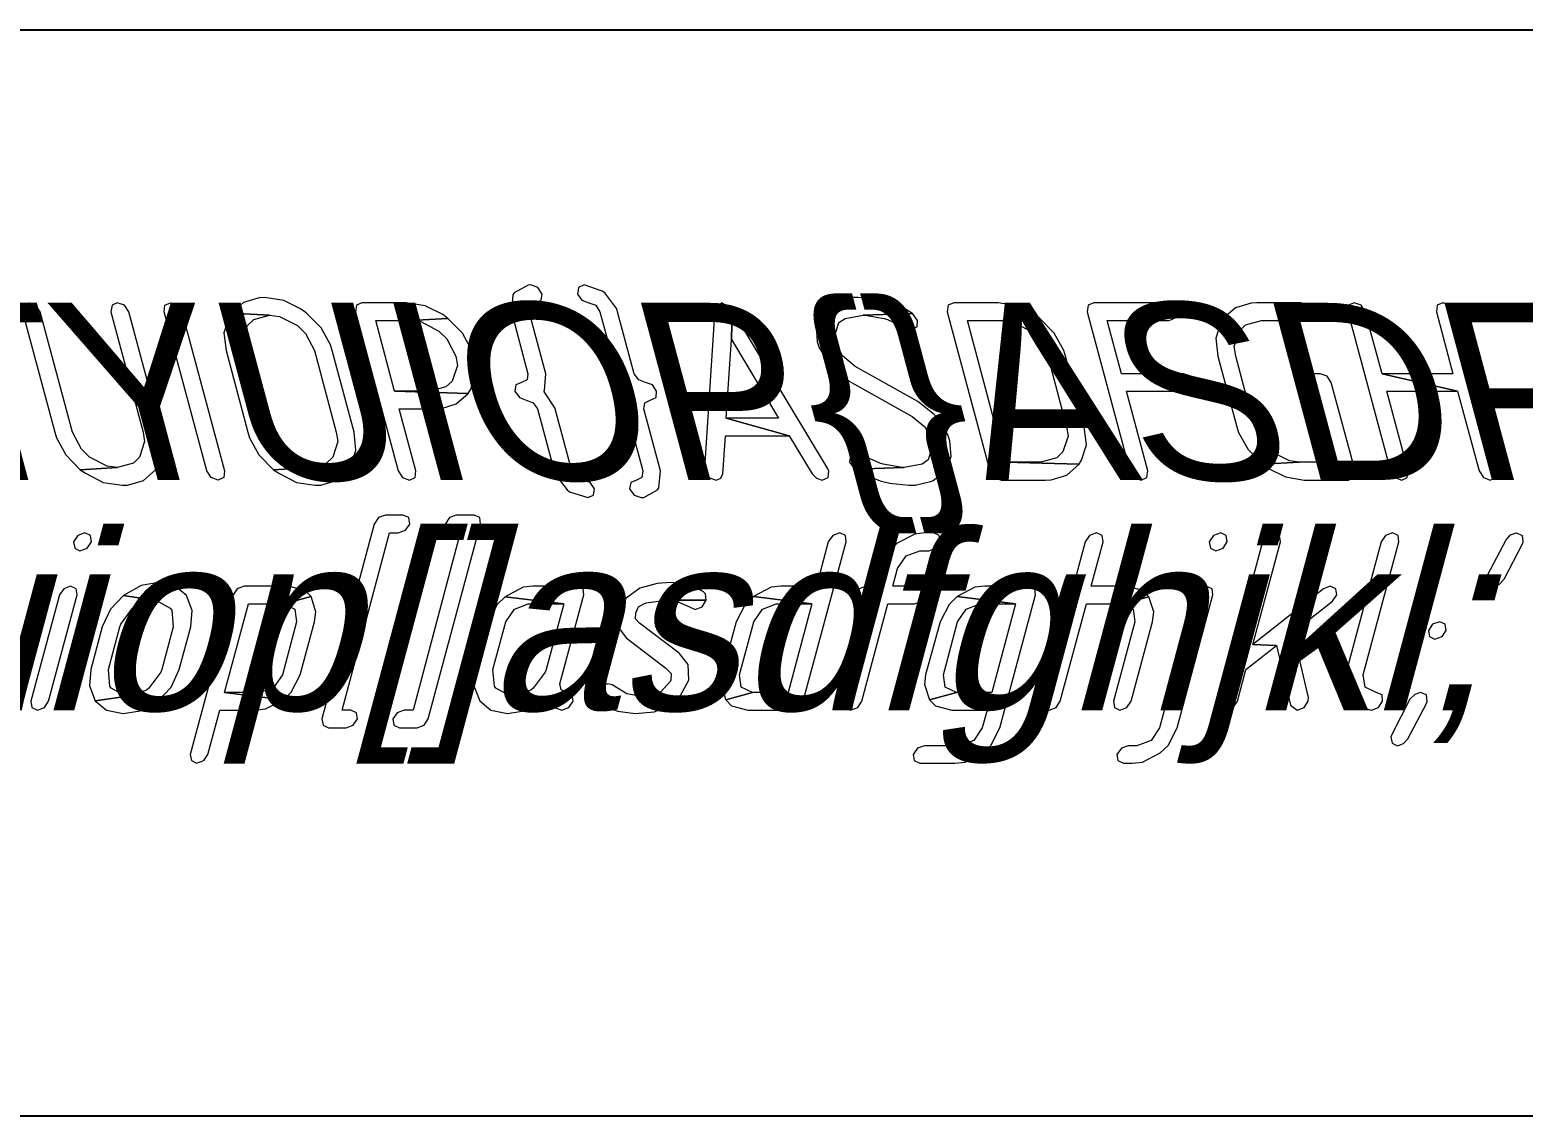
# Model space of a CAD drawing. Extents: x 325 to 23971, y -6917 to 27655.
# Drawn here: x 4745 to 10105, y -6917 to -3017 of the extents above; entities that cross this region are included whole.
import ezdxf

# ---------------------------------------------------------------- set-up
doc = ezdxf.new("R2010")
doc.units = 0
doc.styles.add('qwerty', font='OpenGostTypeB-Regular.ttf')

msp = doc.modelspace()

# ---------------------------------------------------------------- linework, layer by layer
at = {"color": 7, "lineweight": 0}
for p, q in [((6483.4, -3961.1), (6479.1, -3968.4)), ((6534, -3933.6), (6483.4, -3961.1)), ((6543.5, -3932.6), (6534, -3933.6)), ((6568.8, -3942.1), (6543.5, -3932.6)), ((6583.6, -3965.3), (6568.8, -3942.1)), ((6580.4, -3987.4), (6583.6, -3965.3)), ((6714.4, -3942.1), (6711.2, -3965.3)), ((6711.2, -3965.3), (6726, -3987.4)), ((6734.4, -3932.6), (6714.4, -3942.1)), ((6799.8, -3954.7), (6734.4, -3932.6)), ((6809.3, -3961.1), (6799.8, -3954.7)), ((6852.6, -4018), (6809.3, -3961.1)), ((4767, -4005.4), (4741.7, -3996.9)), ((4781.8, -4028.6), (4767, -4005.4)), ((5040.2, -4005.4), (5036, -4028.6)), ((5059.2, -3996.9), (5040.2, -4005.4)), ((5084.5, -4005.4), (5059.2, -3996.9)), ((5100.3, -4028.6), (5084.5, -4005.4)), ((5226.9, -4028.6), (5230.1, -4005.4)), ((5230.1, -4005.4), (5250.1, -3996.9)), ((5230.1, -4005.4), (5230.1, -4005.4)), ((5230.1, -4005.4), (5230.1, -4005.4)), ((5230.1, -4005.4), (5230.1, -4005.4)), ((5250.1, -3996.9), (5250.1, -3996.9)), ((5250.1, -3996.9), (5275.5, -4005.4)), ((5275.5, -4005.4), (5275.5, -4005.4)), ((5275.5, -4005.4), (5291.3, -4028.6)), ((5511.8, -3995.9), (5468.5, -4033.8)), ((5568.7, -3979), (5511.8, -3995.9)), ((5588.8, -3977.9), (5568.7, -3979)), ((5656.3, -3988.5), (5588.8, -3977.9)), ((5719.6, -4020.1), (5656.3, -3988.5)), ((5917.9, -4005.4), (5913.7, -4028.6)), ((5936.9, -3996.9), (5917.9, -4005.4)), ((6096.2, -3996.9), (5936.9, -3996.9)), ((6163.7, -4007.5), (6096.2, -3996.9)), ((6228.1, -4039.1), (6163.7, -4007.5)), ((6479.1, -3968.4), (6473.9, -4028.6)), ((6537.2, -4028.6), (6540.3, -4005.4)), ((6540.3, -4005.4), (6560.4, -3996.9)), ((6560.4, -3996.9), (6580.4, -3987.4)), ((6726, -3987.4), (6751.3, -3996.9)), ((6751.3, -3996.9), (6776.6, -4005.4)), ((6776.6, -4005.4), (6791.4, -4028.6)), ((6854.7, -4028.6), (6852.6, -4018)), ((7203.9, -4019.1), (7167, -4590.9)), ((7228.1, -3996.9), (7203.9, -4019.1)), ((7266.1, -4022.2), (7228.1, -3996.9)), ((7632.2, -3993.8), (7586.8, -4029.6)), ((7636.4, -3991.7), (7632.2, -3993.8)), ((7696.5, -3977.9), (7636.4, -3991.7)), ((7718.7, -3977.9), (7696.5, -3977.9)), ((7788.3, -3984.3), (7718.7, -3977.9)), ((7823.1, -3993.8), (7788.3, -3984.3)), ((7891.7, -4022.2), (7823.1, -3993.8)), ((8041.5, -4005.4), (8038.3, -4028.6)), ((8061.5, -3996.9), (8041.5, -4005.4)), ((8220.8, -3996.9), (8061.5, -3996.9)), ((8287.3, -4007.5), (8220.8, -3996.9)), ((8351.7, -4039.1), (8287.3, -4007.5)), ((8543.7, -4005.4), (8540.5, -4028.6)), ((8563.7, -3996.9), (8543.7, -4005.4)), ((8817.9, -3996.9), (8563.7, -3996.9)), ((8843.3, -4005.4), (8817.9, -3996.9)), ((8858, -4028.6), (8843.3, -4005.4)), ((9072.2, -4014.9), (9028.9, -4052.8)), ((9129.1, -3998), (9072.2, -4014.9)), ((9149.2, -3996.9), (9129.1, -3998)), ((9307.4, -3996.9), (9149.2, -3996.9)), ((9332.7, -4005.4), (9307.4, -3996.9)), ((9348.6, -4028.6), (9332.7, -4005.4)), ((9478.3, -4005.4), (9475.2, -4028.6)), ((9498.4, -3996.9), (9478.3, -4005.4)), ((9523.7, -4005.4), (9498.4, -3996.9)), ((9538.5, -4028.6), (9523.7, -4005.4)), ((9796.9, -4005.4), (9793.8, -4028.6)), ((9817, -3996.9), (9796.9, -4005.4)), ((9842.3, -4005.4), (9817, -3996.9)), ((9857, -4028.6), (9842.3, -4005.4)), ((4718.5, -4028.6), (4834.5, -4461.1)), ((4897.8, -4461.1), (4781.8, -4028.6)), ((5036, -4028.6), (5152, -4461.1)), ((5216.4, -4461.1), (5100.3, -4028.6)), ((5381, -4600.3), (5226.9, -4028.6)), ((5291.3, -4028.6), (5291.3, -4028.6)), ((5291.3, -4028.6), (5444.3, -4600.3)), ((5459, -4048.6), (5442.1, -4104.5)), ((5468.5, -4033.8), (5459, -4048.6)), ((5605.7, -4041.2), (5468.5, -4033.8)), ((5468.5, -4033.8), (5605.7, -4041.2)), ((5526.5, -4078.2), (5548.7, -4057.1)), ((5548.7, -4057.1), (5605.7, -4041.2)), ((5605.7, -4041.2), (5641.5, -4045.5)), ((5641.5, -4045.5), (5705.9, -4078.2)), ((5738.6, -4033.8), (5719.6, -4020.1)), ((5791.3, -4086.6), (5738.6, -4033.8)), ((5913.7, -4028.6), (6067.7, -4600.3)), ((6054, -4314.5), (5986.5, -4060.2)), ((5986.5, -4060.2), (6113.1, -4060.2)), ((6246, -4052.8), (6113.1, -4060.2)), ((6113.1, -4060.2), (6246, -4052.8)), ((6113.1, -4060.2), (6148.9, -4064.4)), ((6148.9, -4064.4), (6213.3, -4098.2)), ((6246, -4052.8), (6228.1, -4039.1)), ((6298.7, -4105.6), (6246, -4052.8)), ((6473.9, -4028.6), (6532.9, -4251.2)), ((6597.3, -4251.2), (6537.2, -4028.6)), ((6791.4, -4028.6), (6851.5, -4251.2)), ((6914.8, -4251.2), (6854.7, -4028.6)), ((7266.1, -4022.2), (7264, -4128.8)), ((7264, -4128.8), (7266.1, -4022.2)), ((7607.9, -4590.9), (7266.1, -4022.2)), ((7586.8, -4029.6), (7567.8, -4080.3)), ((7632.2, -4122.5), (7649.1, -4067.6)), ((7649.1, -4067.6), (7671.2, -4052.8)), ((7671.2, -4052.8), (7736.6, -4041.2)), ((7736.6, -4041.2), (7912.8, -4034.9)), ((7912.8, -4034.9), (7891.7, -4022.2)), ((8038.3, -4028.6), (8191.3, -4600.3)), ((8246.2, -4568.7), (8110.1, -4060.2)), ((8110.1, -4060.2), (8237.7, -4060.2)), ((8370.6, -4052.8), (8237.7, -4060.2)), ((8237.7, -4060.2), (8370.6, -4052.8)), ((8237.7, -4060.2), (8272.5, -4064.4)), ((8272.5, -4064.4), (8336.9, -4098.2)), ((8370.6, -4052.8), (8351.7, -4039.1)), ((8422.3, -4105.6), (8370.6, -4052.8)), ((8540.5, -4028.6), (8693.5, -4600.3)), ((8663.9, -4251.2), (8612.2, -4060.2)), ((8612.2, -4060.2), (8834.8, -4060.2)), ((8834.8, -4060.2), (8855.9, -4050.7)), ((8855.9, -4050.7), (8858, -4028.6)), ((9019.4, -4067.6), (9002.5, -4123.5)), ((9028.9, -4052.8), (9019.4, -4067.6)), ((9108, -4076), (9166.1, -4060.2)), ((9166.1, -4060.2), (9325.4, -4060.2)), ((9325.4, -4060.2), (9345.4, -4050.7)), ((9345.4, -4050.7), (9348.6, -4028.6)), ((9475.2, -4028.6), (9629.2, -4600.3)), ((9598.6, -4251.2), (9538.5, -4028.6)), ((9793.8, -4028.6), (9852.8, -4251.2)), ((10010, -4600.3), (9857, -4028.6)), ((5442.1, -4104.5), (5449.5, -4167.8)), ((5507.5, -4134.1), (5526.5, -4078.2)), ((5705.9, -4078.2), (5734.4, -4106.6)), ((5734.4, -4106.6), (5767.1, -4167.8)), ((5824, -4147.8), (5791.3, -4086.6)), ((6213.3, -4098.2), (6241.8, -4125.6)), ((6241.8, -4125.6), (6274.5, -4187.9)), ((6331.5, -4167.8), (6298.7, -4105.6)), ((7567.8, -4080.3), (7571, -4136.2)), ((7634.3, -4136.2), (7632.2, -4122.5)), ((8336.9, -4098.2), (8366.4, -4125.6)), ((8366.4, -4125.6), (8399.1, -4187.9)), ((8456.1, -4167.8), (8422.3, -4105.6)), ((9002.5, -4123.5), (9008.9, -4187.9)), ((9068, -4153.1), (9085.9, -4098.2)), ((9085.9, -4098.2), (9108, -4076)), ((5449.5, -4167.8), (5527.6, -4461.1)), ((5512.8, -4167.8), (5507.5, -4134.1)), ((5590.9, -4461.1), (5512.8, -4167.8)), ((5767.1, -4167.8), (5845.1, -4461.1)), ((5830.4, -4167.8), (5824, -4147.8)), ((5909.5, -4461.1), (5830.4, -4167.8)), ((6337.8, -4187.9), (6331.5, -4167.8)), ((7245, -4410.5), (7264, -4128.8)), ((7264, -4128.8), (7432.8, -4410.5)), ((7571, -4136.2), (7578.4, -4158.3)), ((7578.4, -4158.3), (7617.4, -4219.5)), ((7661.7, -4186.8), (7634.3, -4136.2)), ((8462.4, -4187.9), (8456.1, -4167.8)), ((9073.2, -4187.9), (9068, -4153.1)), ((6279.8, -4221.6), (6260.8, -4277.5)), ((6274.5, -4187.9), (6279.8, -4221.6)), ((6345.2, -4252.2), (6337.8, -4187.9)), ((7617.4, -4219.5), (7629, -4231.1)), ((7629, -4231.1), (7686, -4277.5)), ((7708.1, -4224.8), (7661.7, -4186.8)), ((7932.8, -4351.4), (7708.1, -4224.8)), ((8399.1, -4187.9), (8466.6, -4442.1)), ((8529.9, -4442.1), (8462.4, -4187.9)), ((9008.9, -4187.9), (9077.4, -4442.1)), ((9140.7, -4442.1), (9073.2, -4187.9)), ((6260.8, -4277.5), (6238.6, -4298.6)), ((6328.3, -4307.1), (6345.2, -4252.2)), ((6509.7, -4282.8), (6489.7, -4291.3)), ((6530.8, -4273.3), (6509.7, -4282.8)), ((6532.9, -4251.2), (6530.8, -4273.3)), ((6592, -4311.3), (6597.3, -4251.2)), ((6851.5, -4251.2), (6852.6, -4255.4)), ((6852.6, -4255.4), (6892.7, -4314.5)), ((6930.7, -4273.3), (6914.8, -4251.2)), ((6954.9, -4282.8), (6930.7, -4273.3)), ((6980.2, -4291.3), (6954.9, -4282.8)), ((7686, -4277.5), (7911.7, -4405.2)), ((8886.5, -4251.2), (8663.9, -4251.2)), ((8911.8, -4259.6), (8886.5, -4251.2)), ((8926.6, -4282.8), (8911.8, -4259.6)), ((8923.4, -4305), (8926.6, -4282.8)), ((9292.7, -4259.6), (9289.5, -4282.8)), ((9289.5, -4282.8), (9304.3, -4305)), ((9312.7, -4251.2), (9292.7, -4259.6)), ((9376, -4251.2), (9312.7, -4251.2)), ((9401.3, -4259.6), (9376, -4251.2)), ((9416.1, -4282.8), (9401.3, -4259.6)), ((9501.5, -4600.3), (9416.1, -4282.8)), ((9852.8, -4251.2), (9598.6, -4251.2)), ((9598.6, -4251.2), (9869.7, -4314.5)), ((9869.7, -4314.5), (9598.6, -4251.2)), ((6181.7, -4314.5), (6054, -4314.5)), ((6054, -4314.5), (6318.8, -4321.8)), ((6318.8, -4321.8), (6054, -4314.5)), ((6238.6, -4298.6), (6181.7, -4314.5)), ((6275.5, -4359.8), (6318.8, -4321.8)), ((6318.8, -4321.8), (6328.3, -4307.1)), ((6489.7, -4291.3), (6486.5, -4314.5)), ((6486.5, -4314.5), (6502.4, -4336.6)), ((6502.4, -4336.6), (6526.6, -4346.1)), ((6589.9, -4314.5), (6592, -4311.3)), ((6630, -4373.5), (6589.9, -4314.5)), ((6890.6, -4317.6), (6885.3, -4377.8)), ((6892.7, -4314.5), (6890.6, -4317.6)), ((6971.8, -4346.1), (6992.9, -4336.6)), ((6995, -4314.5), (6980.2, -4291.3)), ((6992.9, -4336.6), (6995, -4314.5)), ((8757.8, -4600.3), (8680.8, -4314.5)), ((8680.8, -4314.5), (8903.4, -4314.5)), ((8903.4, -4314.5), (8923.4, -4305)), ((9304.3, -4305), (9329.6, -4314.5)), ((9329.6, -4314.5), (9361.2, -4314.5)), ((9361.2, -4314.5), (9429.8, -4568.7)), ((9692.5, -4600.3), (9615.5, -4314.5)), ((9615.5, -4314.5), (9869.7, -4314.5)), ((9869.7, -4314.5), (9946.7, -4600.3)), ((6131, -4600.3), (6070.9, -4377.8)), ((6070.9, -4377.8), (6198.5, -4377.8)), ((6198.5, -4377.8), (6218.6, -4377.8)), ((6218.6, -4377.8), (6275.5, -4359.8)), ((6526.6, -4346.1), (6551.9, -4355.6)), ((6551.9, -4355.6), (6567.8, -4377.8)), ((6567.8, -4377.8), (6626.8, -4600.3)), ((6631.1, -4377.8), (6630, -4373.5)), ((6690.1, -4600.3), (6631.1, -4377.8)), ((6885.3, -4377.8), (6945.4, -4600.3)), ((6948.6, -4377.8), (6952.8, -4355.6)), ((7008.7, -4600.3), (6948.6, -4377.8)), ((6952.8, -4355.6), (6971.8, -4346.1)), ((7990.9, -4397.8), (7932.8, -4351.4)), ((7432.8, -4410.5), (7245, -4410.5)), ((7245, -4410.5), (7470.8, -4473.8)), ((7470.8, -4473.8), (7245, -4410.5)), ((7911.7, -4405.2), (7957.1, -4442.1)), ((7957.1, -4442.1), (7984.5, -4492.7)), ((8001.4, -4409.4), (7990.9, -4397.8)), ((8040.4, -4470.6), (8001.4, -4409.4)), ((8466.6, -4442.1), (8471.9, -4475.9)), ((8537.3, -4506.5), (8529.9, -4442.1)), ((9077.4, -4442.1), (9083.8, -4462.2)), ((9173.4, -4503.3), (9140.7, -4442.1)), ((4834.5, -4461.1), (4840.8, -4481.1)), ((4840.8, -4481.1), (4874.6, -4542.3)), ((4930.5, -4522.3), (4897.8, -4461.1)), ((5157.3, -4494.9), (5138.3, -4550.8)), ((5152, -4461.1), (5157.3, -4494.9)), ((5222.7, -4525.4), (5216.4, -4461.1)), ((5527.6, -4461.1), (5533.9, -4481.1)), ((5533.9, -4481.1), (5567.7, -4542.3)), ((5623.6, -4522.3), (5590.9, -4461.1)), ((5850.4, -4494.9), (5832.5, -4550.8)), ((5845.1, -4461.1), (5850.4, -4494.9)), ((5915.8, -4525.4), (5909.5, -4461.1)), ((7232.4, -4610.9), (7241.9, -4473.8)), ((7241.9, -4473.8), (7470.8, -4473.8)), ((7470.8, -4473.8), (7553.1, -4610.9)), ((7984.5, -4492.7), (7986.6, -4506.5)), ((8047.8, -4492.7), (8040.4, -4470.6)), ((8052.1, -4548.7), (8047.8, -4492.7)), ((8471.9, -4475.9), (8452.9, -4531.8)), ((9083.8, -4462.2), (9117.5, -4523.3)), ((4874.6, -4542.3), (4926.3, -4596.1)), ((4959, -4550.8), (4930.5, -4522.3)), ((5023.3, -4583.5), (4959, -4550.8)), ((5138.3, -4550.8), (5117.2, -4571.9)), ((5205.8, -4580.3), (5222.7, -4525.4)), ((5567.7, -4542.3), (5619.4, -4596.1)), ((5653.1, -4550.8), (5623.6, -4522.3)), ((5716.4, -4583.5), (5653.1, -4550.8)), ((5832.5, -4550.8), (5810.3, -4571.9)), ((5898.9, -4580.3), (5915.8, -4525.4)), ((7690.2, -4546.5), (7687, -4568.7)), ((7710.3, -4537.1), (7690.2, -4546.5)), ((7726.1, -4541.3), (7710.3, -4537.1)), ((7795.7, -4572.9), (7726.1, -4541.3)), ((7986.6, -4506.5), (7969.8, -4560.3)), ((8033.1, -4599.3), (8052.1, -4548.7)), ((8431.8, -4552.9), (8373.8, -4568.7)), ((8452.9, -4531.8), (8431.8, -4552.9)), ((8520.4, -4561.3), (8537.3, -4506.5)), ((9117.5, -4523.3), (9169.2, -4576.1)), ((9201.9, -4531.8), (9173.4, -4503.3)), ((9266.3, -4564.5), (9201.9, -4531.8)), ((5059.2, -4587.7), (4926.3, -4596.1)), ((4926.3, -4596.1), (5059.2, -4587.7)), ((4926.3, -4596.1), (4945.3, -4608.8)), ((4945.3, -4608.8), (5008.6, -4641.5)), ((5059.2, -4587.7), (5023.3, -4583.5)), ((5117.2, -4571.9), (5059.2, -4587.7)), ((5153.1, -4634.1), (5196.3, -4596.1)), ((5196.3, -4596.1), (5205.8, -4580.3)), ((5395.7, -4623.6), (5381, -4600.3)), ((5381, -4600.3), (5381, -4600.3)), ((5444.3, -4600.3), (5441.1, -4623.6)), ((5619.4, -4596.1), (5752.3, -4587.7)), ((5752.3, -4587.7), (5619.4, -4596.1)), ((5619.4, -4596.1), (5638.4, -4608.8)), ((5638.4, -4608.8), (5702.7, -4641.5)), ((5752.3, -4587.7), (5716.4, -4583.5)), ((5810.3, -4571.9), (5752.3, -4587.7)), ((5846.2, -4634.1), (5889.4, -4596.1)), ((5889.4, -4596.1), (5898.9, -4580.3)), ((6067.7, -4600.3), (6082.5, -4623.6)), ((6127.8, -4623.6), (6131, -4600.3)), ((6626.8, -4600.3), (6630, -4610.9)), ((6706, -4623.6), (6690.1, -4600.3)), ((6945.4, -4600.3), (6942.3, -4623.6)), ((7003.4, -4660.5), (7008.7, -4600.3)), ((7167, -4590.9), (7168, -4601.4)), ((7168, -4601.4), (7182.8, -4623.6)), ((7613.2, -4601.4), (7607.9, -4590.9)), ((7610, -4623.6), (7613.2, -4601.4)), ((7687, -4568.7), (7706, -4594)), ((7706, -4594), (7883.3, -4587.7)), ((7883.3, -4587.7), (7706, -4594)), ((7706, -4594), (7727.1, -4606.7)), ((7727.1, -4606.7), (7796.8, -4636.2)), ((7808.4, -4576.1), (7795.7, -4572.9)), ((7875.9, -4587.7), (7808.4, -4576.1)), ((7883.3, -4587.7), (7875.9, -4587.7)), ((7947.6, -4576.1), (7883.3, -4587.7)), ((7969.8, -4560.3), (7947.6, -4576.1)), ((7987.7, -4635.2), (8033.1, -4599.3)), ((8191.3, -4600.3), (8207.1, -4623.6)), ((8373.8, -4568.7), (8246.2, -4568.7)), ((8246.2, -4568.7), (8510.9, -4576.1)), ((8510.9, -4576.1), (8246.2, -4568.7)), ((8467.7, -4615.1), (8510.9, -4576.1)), ((8510.9, -4576.1), (8520.4, -4561.3)), ((8693.5, -4600.3), (8709.3, -4623.6)), ((8754.6, -4623.6), (8757.8, -4600.3)), ((9302.2, -4568.7), (9169.2, -4576.1)), ((9169.2, -4576.1), (9302.2, -4568.7)), ((9169.2, -4576.1), (9188.2, -4589.8)), ((9188.2, -4589.8), (9252.6, -4621.4)), ((9302.2, -4568.7), (9266.3, -4564.5)), ((9429.8, -4568.7), (9302.2, -4568.7)), ((9498.4, -4623.6), (9501.5, -4600.3)), ((9629.2, -4600.3), (9644, -4623.6)), ((9689.3, -4623.6), (9692.5, -4600.3)), ((9946.7, -4600.3), (9962.5, -4623.6)), ((10006.8, -4623.6), (10010, -4600.3)), ((5008.6, -4641.5), (5076.1, -4652)), ((5076.1, -4652), (5096.1, -4651)), ((5096.1, -4651), (5153.1, -4634.1)), ((5421, -4633.1), (5395.7, -4623.6)), ((5395.7, -4623.6), (5395.7, -4623.6)), ((5441.1, -4623.6), (5421, -4633.1)), ((5421, -4633.1), (5421, -4633.1)), ((5441.1, -4623.6), (5441.1, -4623.6)), ((5702.7, -4641.5), (5769.2, -4652)), ((5769.2, -4652), (5789.2, -4651)), ((5789.2, -4651), (5846.2, -4634.1)), ((6082.5, -4623.6), (6107.8, -4633.1)), ((6107.8, -4633.1), (6127.8, -4623.6)), ((6630, -4610.9), (6673.3, -4667.9)), ((6731.3, -4633.1), (6706, -4623.6)), ((6756.6, -4641.5), (6731.3, -4633.1)), ((6771.4, -4664.7), (6756.6, -4641.5)), ((6902.2, -4641.5), (6898, -4664.7)), ((6922.2, -4633.1), (6902.2, -4641.5)), ((6942.3, -4623.6), (6922.2, -4633.1)), ((6998.2, -4667.9), (7003.4, -4660.5)), ((7182.8, -4623.6), (7208.1, -4633.1)), ((7208.1, -4633.1), (7225, -4626.7)), ((7225, -4626.7), (7232.4, -4610.9)), ((7553.1, -4610.9), (7568.9, -4626.7)), ((7568.9, -4626.7), (7588.9, -4633.1)), ((7588.9, -4633.1), (7610, -4623.6)), ((7796.8, -4636.2), (7831.6, -4644.7)), ((7831.6, -4644.7), (7900.1, -4652)), ((7900.1, -4652), (7922.3, -4651)), ((7922.3, -4651), (7982.4, -4637.3)), ((7982.4, -4637.3), (7987.7, -4635.2)), ((8207.1, -4623.6), (8231.4, -4633.1)), ((8231.4, -4633.1), (8390.7, -4633.1)), ((8390.7, -4633.1), (8410.7, -4632)), ((8410.7, -4632), (8467.7, -4615.1)), ((8709.3, -4623.6), (8734.6, -4633.1)), ((8734.6, -4633.1), (8754.6, -4623.6)), ((9252.6, -4621.4), (9319, -4633.1)), ((9319, -4633.1), (9478.3, -4633.1)), ((9478.3, -4633.1), (9498.4, -4623.6)), ((9644, -4623.6), (9669.3, -4633.1)), ((9669.3, -4633.1), (9689.3, -4623.6)), ((9962.5, -4623.6), (9986.8, -4633.1)), ((9986.8, -4633.1), (10006.8, -4623.6)), ((6673.3, -4667.9), (6682.7, -4675.2)), ((6682.7, -4675.2), (6748.2, -4696.3)), ((6748.2, -4696.3), (6768.2, -4686.9)), ((6768.2, -4686.9), (6771.4, -4664.7)), ((6898, -4664.7), (6913.8, -4686.9)), ((6913.8, -4686.9), (6939.1, -4696.3)), ((6939.1, -4696.3), (6948.6, -4695.3)), ((6948.6, -4695.3), (6998.2, -4667.9)), ((5997, -4768.1), (5981.2, -4791.3)), ((6021.3, -4759.6), (5997, -4768.1)), ((6085.7, -4759.6), (6021.3, -4759.6)), ((6105.7, -4768.1), (6085.7, -4759.6)), ((6108.9, -4791.3), (6105.7, -4768.1)), ((6251.3, -4768.1), (6235.5, -4791.3)), ((6275.5, -4759.6), (6251.3, -4768.1)), ((6339.9, -4759.6), (6275.5, -4759.6)), ((6359.9, -4768.1), (6339.9, -4759.6)), ((6363.1, -4791.3), (6359.9, -4768.1)), ((4942.1, -4822.9), (4917.8, -4832.4)), ((4963.2, -4832.4), (4942.1, -4822.9)), ((5981.2, -4791.3), (5793.4, -5490.7)), ((5866.2, -5459.1), (6036.1, -4822.9)), ((6036.1, -4822.9), (6067.7, -4822.9)), ((6067.7, -4822.9), (6094.1, -4813.4)), ((6094.1, -4813.4), (6108.9, -4791.3)), ((6290.3, -4822.9), (6120.5, -5459.1)), ((6175.3, -5490.7), (6363.1, -4791.3)), ((6235.5, -4791.3), (6239.7, -4813.4)), ((6239.7, -4813.4), (6258.7, -4822.9)), ((6258.7, -4822.9), (6290.3, -4822.9)), ((7652.2, -4822.9), (7626.9, -4832.4)), ((7672.3, -4832.4), (7652.2, -4822.9)), ((7957.1, -4822.9), (7921.2, -4827.2)), ((7988.8, -4822.9), (7957.1, -4822.9)), ((8008.8, -4832.4), (7988.8, -4822.9)), ((8574.2, -4822.9), (8548.9, -4832.4)), ((8594.3, -4832.4), (8574.2, -4822.9)), ((9019.4, -4822.9), (8994.1, -4832.4)), ((9039.5, -4832.4), (9019.4, -4822.9)), ((9209.3, -4822.9), (9185.1, -4832.4)), ((9230.4, -4832.4), (9209.3, -4822.9)), ((9635.5, -4822.9), (9611.2, -4832.4)), ((9656.6, -4832.4), (9635.5, -4822.9)), ((10059.6, -4830.3), (10080.7, -4822.9)), ((10080.7, -4822.9), (10101.8, -4832.4)), ((10080.7, -4822.9), (10080.7, -4822.9)), ((10080.7, -4822.9), (10080.7, -4822.9)), ((10080.7, -4822.9), (10080.7, -4822.9)), ((4917.8, -4832.4), (4902, -4854.6)), ((4902, -4854.6), (4906.2, -4877.8)), ((4950.5, -4877.8), (4966.4, -4854.6)), ((4966.4, -4854.6), (4963.2, -4832.4)), ((7521.4, -5427.4), (7675.4, -4854.6)), ((7611.1, -4854.6), (7568.9, -5013.9)), ((7626.9, -4832.4), (7611.1, -4854.6)), ((7675.4, -4854.6), (7672.3, -4832.4)), ((7857.9, -4859.9), (7828.4, -4888.3)), ((7921.2, -4827.2), (7857.9, -4859.9)), ((7997.2, -4877.8), (8012, -4854.6)), ((8012, -4854.6), (8008.8, -4832.4)), ((8533.1, -4854.6), (8380.1, -5427.4)), ((8548.9, -4832.4), (8533.1, -4854.6)), ((8554.2, -5013.9), (8597.5, -4854.6)), ((8597.5, -4854.6), (8594.3, -4832.4)), ((8994.1, -4832.4), (8978.3, -4854.6)), ((8978.3, -4854.6), (8982.5, -4877.8)), ((9169.2, -4854.6), (9016.3, -5427.4)), ((9027.9, -4877.8), (9042.6, -4854.6)), ((9042.6, -4854.6), (9039.5, -4832.4)), ((9134.4, -5223.8), (9233.6, -4854.6)), ((9185.1, -4832.4), (9169.2, -4854.6)), ((9233.6, -4854.6), (9230.4, -4832.4)), ((9595.4, -4854.6), (9467.8, -5332.5)), ((9531.1, -5332.5), (9658.7, -4854.6)), ((9611.2, -4832.4), (9595.4, -4854.6)), ((9658.7, -4854.6), (9656.6, -4832.4)), ((9977.3, -4974.9), (10043.8, -4847.2)), ((10101.8, -4863), (10035.3, -4989.6)), ((10043.8, -4847.2), (10059.6, -4830.3)), ((10059.6, -4830.3), (10059.6, -4830.3)), ((10101.8, -4832.4), (10101.8, -4832.4)), ((10101.8, -4832.4), (10103.9, -4854.6)), ((10103.9, -4854.6), (10101.8, -4863)), ((10101.8, -4863), (10101.8, -4863)), ((10103.9, -4854.6), (10103.9, -4854.6)), ((4906.2, -4877.8), (4925.2, -4887.3)), ((4925.2, -4887.3), (4950.5, -4877.8)), ((7828.4, -4888.3), (7795.7, -4950.6)), ((7859, -4950.6), (7890.6, -4905.2)), ((7890.6, -4905.2), (7940.2, -4887.3)), ((7940.2, -4887.3), (7971.9, -4887.3)), ((7971.9, -4887.3), (7997.2, -4877.8)), ((8982.5, -4877.8), (9001.5, -4887.3)), ((9001.5, -4887.3), (9027.9, -4877.8)), ((7795.7, -4950.6), (7778.8, -5013.9)), ((7842.1, -5013.9), (7859, -4950.6)), ((9975.2, -4982.2), (9977.3, -4974.9)), ((9978.4, -5004.4), (9975.2, -4982.2)), ((9975.2, -4982.2), (9975.2, -4982.2)), ((9977.3, -4974.9), (9977.3, -4974.9)), ((4867.2, -5023.4), (4851.4, -5045.5)), ((4891.5, -5013.9), (4867.2, -5023.4)), ((4911.5, -5023.4), (4891.5, -5013.9)), ((4914.7, -5045.5), (4911.5, -5023.4)), ((5144.6, -5011.8), (5081.4, -5047.6)), ((5206.9, -5001.2), (5144.6, -5011.8)), ((5267, -5013.9), (5206.9, -5001.2)), ((5307.1, -5047.6), (5267, -5013.9)), ((5489.6, -5023.4), (5474.8, -5045.5)), ((5514.9, -5013.9), (5489.6, -5023.4)), ((5674.2, -5013.9), (5514.9, -5013.9)), ((5732.2, -5029.7), (5674.2, -5013.9)), ((5754.4, -5050.8), (5732.2, -5029.7)), ((6516.1, -5018.1), (6451.7, -5051.9)), ((6550.9, -5013.9), (6516.1, -5018.1)), ((6710.2, -5013.9), (6550.9, -5013.9)), ((6731.3, -5023.4), (6710.2, -5013.9)), ((6733.4, -5045.5), (6731.3, -5023.4)), ((6934.9, -5021.3), (6885.3, -5057.1)), ((6997.1, -5004.4), (6934.9, -5021.3)), ((7044.6, -5001.2), (6997.1, -5004.4)), ((7117.4, -5009.7), (7044.6, -5001.2)), ((7162.7, -5033.9), (7117.4, -5009.7)), ((7170.1, -5041.3), (7162.7, -5033.9)), ((7406.4, -5018.1), (7342.1, -5050.8)), ((7441.2, -5013.9), (7406.4, -5018.1)), ((7568.9, -5013.9), (7441.2, -5013.9)), ((7721.9, -5023.4), (7707.1, -5045.5)), ((7747.2, -5013.9), (7721.9, -5023.4)), ((7778.8, -5013.9), (7747.2, -5013.9)), ((7938.1, -5013.9), (7842.1, -5013.9)), ((7958.2, -5023.4), (7938.1, -5013.9)), ((7961.3, -5045.5), (7958.2, -5023.4)), ((8137.5, -5018.1), (8073.2, -5050.8)), ((8173.4, -5013.9), (8137.5, -5018.1)), ((8331.6, -5013.9), (8173.4, -5013.9)), ((8352.7, -5023.4), (8331.6, -5013.9)), ((8354.8, -5045.5), (8352.7, -5023.4)), ((8681.8, -5013.9), (8554.2, -5013.9)), ((8739.9, -5029.7), (8681.8, -5013.9)), ((8761, -5051.9), (8739.9, -5029.7)), ((8943.5, -5023.4), (8927.6, -5045.5)), ((8967.7, -5013.9), (8943.5, -5023.4)), ((8988.8, -5023.4), (8967.7, -5013.9)), ((8990.9, -5045.5), (8988.8, -5023.4)), ((9388.7, -5023.4), (9134.4, -5223.8)), ((9412.9, -5013.9), (9388.7, -5023.4)), ((9433, -5023.4), (9412.9, -5013.9)), ((9436.1, -5045.5), (9433, -5023.4)), ((9998.4, -5013.9), (9978.4, -5004.4)), ((9978.4, -5004.4), (9978.4, -5004.4)), ((10019.5, -5007.6), (9998.4, -5013.9)), ((9998.4, -5013.9), (9998.4, -5013.9)), ((10035.3, -4989.6), (10019.5, -5007.6)), ((10019.5, -5007.6), (10019.5, -5007.6)), ((4851.4, -5045.5), (4749, -5427.4)), ((4812.3, -5427.4), (4914.7, -5045.5)), ((5081.4, -5047.6), (5034.9, -5096.2)), ((5189, -5064.5), (5081.4, -5047.6)), ((5081.4, -5047.6), (5189, -5064.5)), ((5114.1, -5093), (5123.5, -5086.7)), ((5123.5, -5086.7), (5189, -5064.5)), ((5189, -5064.5), (5199.5, -5065.6)), ((5199.5, -5065.6), (5249.1, -5093)), ((5328.2, -5101.4), (5307.1, -5047.6)), ((5474.8, -5045.5), (5320.8, -5618.4)), ((5444.3, -5395.8), (5529.7, -5077.2)), ((5529.7, -5077.2), (5656.3, -5077.2)), ((5754.4, -5050.8), (5656.3, -5077.2)), ((5656.3, -5077.2), (5754.4, -5050.8)), ((5656.3, -5077.2), (5696.4, -5096.2)), ((5771.3, -5106.7), (5754.4, -5050.8)), ((6422.2, -5079.3), (6390.5, -5141.5)), ((6451.7, -5051.9), (6422.2, -5079.3)), ((6661.6, -5077.2), (6451.7, -5051.9)), ((6451.7, -5051.9), (6661.6, -5077.2)), ((6484.4, -5096.2), (6534, -5077.2)), ((6534, -5077.2), (6661.6, -5077.2)), ((6661.6, -5077.2), (6598.4, -5313.5)), ((6647.9, -5364.1), (6733.4, -5045.5)), ((6885.3, -5057.1), (6856.8, -5109.9)), ((6920.1, -5109.9), (6929.6, -5088.8)), ((6929.6, -5088.8), (6948.6, -5077.2)), ((6948.6, -5077.2), (6957, -5074)), ((6957, -5074), (7027.7, -5064.5)), ((7173.3, -5064.5), (7027.7, -5064.5)), ((7027.7, -5064.5), (7066.7, -5067.7)), ((7027.7, -5064.5), (7173.3, -5064.5)), ((7066.7, -5067.7), (7113.2, -5087.7)), ((7113.2, -5087.7), (7133.2, -5097.2)), ((7133.2, -5097.2), (7158.5, -5087.7)), ((7158.5, -5087.7), (7173.3, -5064.5)), ((7173.3, -5064.5), (7170.1, -5041.3)), ((7312.5, -5079.3), (7279.8, -5141.5)), ((7342.1, -5050.8), (7312.5, -5079.3)), ((7552, -5077.2), (7342.1, -5050.8)), ((7342.1, -5050.8), (7552, -5077.2)), ((7374.8, -5096.2), (7424.4, -5077.2)), ((7424.4, -5077.2), (7552, -5077.2)), ((7552, -5077.2), (7466.6, -5395.8)), ((7761.9, -5077.2), (7668.1, -5427.4)), ((7707.1, -5045.5), (7710.3, -5067.7)), ((7710.3, -5067.7), (7730.3, -5077.2)), ((7730.3, -5077.2), (7761.9, -5077.2)), ((7731.4, -5427.4), (7825.2, -5077.2)), ((7825.2, -5077.2), (7920.2, -5077.2)), ((7920.2, -5077.2), (7946.6, -5067.7)), ((7946.6, -5067.7), (7961.3, -5045.5)), ((8044.7, -5079.3), (8012, -5141.5)), ((8073.2, -5050.8), (8044.7, -5079.3)), ((8283.1, -5077.2), (8073.2, -5050.8)), ((8073.2, -5050.8), (8283.1, -5077.2)), ((8105.9, -5096.2), (8155.4, -5077.2)), ((8155.4, -5077.2), (8283.1, -5077.2)), ((8283.1, -5077.2), (8197.6, -5395.8)), ((8227.2, -5522.4), (8354.8, -5045.5)), ((8443.4, -5427.4), (8537.3, -5077.2)), ((8537.3, -5077.2), (8665, -5077.2)), ((8761, -5051.9), (8665, -5077.2)), ((8665, -5077.2), (8761, -5051.9)), ((8665, -5077.2), (8705.1, -5096.2)), ((8780, -5106.7), (8761, -5051.9)), ((8927.6, -5045.5), (8800, -5522.4)), ((8863.3, -5522.4), (8990.9, -5045.5)), ((9280, -5179.5), (9420.3, -5067.7)), ((9420.3, -5067.7), (9436.1, -5045.5)), ((5034.9, -5096.2), (5005.4, -5160.5)), ((5071.9, -5150), (5114.1, -5093)), ((5249.1, -5093), (5254.4, -5100.4)), ((5254.4, -5100.4), (5259.6, -5160.5)), ((5322.9, -5160.5), (5328.2, -5101.4)), ((5702.7, -5141.5), (5652.1, -5332.5)), ((5696.4, -5096.2), (5702.7, -5141.5)), ((5715.4, -5332.5), (5767.1, -5141.5)), ((5767.1, -5141.5), (5771.3, -5106.7)), ((6390.5, -5141.5), (6344.1, -5313.5)), ((6407.4, -5313.5), (6453.8, -5141.5)), ((6453.8, -5141.5), (6484.4, -5096.2)), ((6856.8, -5109.9), (6857.9, -5162.6)), ((6919.1, -5131), (6920.1, -5109.9)), ((6933.8, -5146.8), (6919.1, -5131)), ((7279.8, -5141.5), (7229.2, -5332.5)), ((7292.5, -5332.5), (7344.2, -5141.5)), ((7344.2, -5141.5), (7374.8, -5096.2)), ((8012, -5141.5), (7960.3, -5332.5)), ((8024.6, -5332.5), (8075.3, -5141.5)), ((8075.3, -5141.5), (8105.9, -5096.2)), ((8711.4, -5141.5), (8634.4, -5427.4)), ((8697.7, -5427.4), (8774.7, -5141.5)), ((8705.1, -5096.2), (8711.4, -5141.5)), ((8774.7, -5141.5), (8780, -5106.7)), ((9805.4, -5141.5), (9780, -5150)), ((9825.4, -5150), (9805.4, -5141.5)), ((5005.4, -5160.5), (4964.3, -5313.5)), ((5027.6, -5313.5), (5068.7, -5160.5)), ((5068.7, -5160.5), (5071.9, -5150)), ((5259.6, -5160.5), (5218.5, -5313.5)), ((5281.8, -5313.5), (5322.9, -5160.5)), ((6857.9, -5162.6), (6885.3, -5199.6)), ((7076.2, -5254.4), (6933.8, -5146.8)), ((9334.9, -5413.7), (9280, -5179.5)), ((9780, -5150), (9765.3, -5173.2)), ((9765.3, -5173.2), (9768.4, -5195.3)), ((9768.4, -5195.3), (9788.5, -5204.8)), ((9788.5, -5204.8), (9813.8, -5195.3)), ((9813.8, -5195.3), (9828.6, -5173.2)), ((9828.6, -5173.2), (9825.4, -5150)), ((6885.3, -5199.6), (7027.7, -5308.2)), ((9110.2, -5313.5), (9219.9, -5227)), ((9134.4, -5223.8), (9219.9, -5227)), ((9219.9, -5227), (9134.4, -5223.8)), ((9219.9, -5227), (9269.4, -5441.1)), ((7107.9, -5295.6), (7076.2, -5254.4)), ((7110, -5351.5), (7107.9, -5295.6)), ((4964.3, -5313.5), (4959, -5371.5)), ((5032.8, -5372.6), (5027.6, -5313.5)), ((5215.3, -5323), (5172.1, -5379.9)), ((5218.5, -5313.5), (5215.3, -5323)), ((5252.3, -5376.8), (5281.8, -5313.5)), ((5652.1, -5332.5), (5621.5, -5376.8)), ((5682.7, -5394.7), (5715.4, -5332.5)), ((6344.1, -5313.5), (6338.8, -5371.5)), ((6412.7, -5372.6), (6407.4, -5313.5)), ((6595.2, -5323), (6551.9, -5379.9)), ((6598.4, -5313.5), (6595.2, -5323)), ((7044.6, -5354.6), (7008.7, -5394.7)), ((7027.7, -5308.2), (7046.7, -5327.2)), ((7045.6, -5351.5), (7044.6, -5354.6)), ((7046.7, -5327.2), (7045.6, -5351.5)), ((7076.2, -5414.8), (7110, -5351.5)), ((7229.2, -5332.5), (7225, -5367.3)), ((7298.8, -5376.8), (7292.5, -5332.5)), ((7960.3, -5332.5), (7956.1, -5367.3)), ((8031, -5376.8), (8024.6, -5332.5)), ((9079.6, -5427.4), (9110.2, -5313.5)), ((9467.8, -5332.5), (9462.5, -5367.3)), ((9537.4, -5376.8), (9531.1, -5332.5)), ((4959, -5371.5), (4980.1, -5425.3)), ((4980.1, -5425.3), (5097.2, -5408.4)), ((5097.2, -5408.4), (4980.1, -5425.3)), ((5037, -5379.9), (5032.8, -5372.6)), ((5087.7, -5407.4), (5037, -5379.9)), ((5097.2, -5408.4), (5087.7, -5407.4)), ((5163.6, -5387.3), (5097.2, -5408.4)), ((5172.1, -5379.9), (5163.6, -5387.3)), ((5205.8, -5425.3), (5252.3, -5376.8)), ((5571.9, -5395.8), (5444.3, -5395.8)), ((5444.3, -5395.8), (5655.2, -5422.1)), ((5655.2, -5422.1), (5444.3, -5395.8)), ((5621.5, -5376.8), (5571.9, -5395.8)), ((5655.2, -5422.1), (5682.7, -5394.7)), ((6338.8, -5371.5), (6359.9, -5425.3)), ((6418, -5379.9), (6412.7, -5372.6)), ((6467.5, -5407.4), (6418, -5379.9)), ((6477, -5408.4), (6467.5, -5407.4)), ((6543.5, -5387.3), (6477, -5408.4)), ((6589.9, -5422.1), (6477, -5408.4)), ((6477, -5408.4), (6589.9, -5422.1)), ((6551.9, -5379.9), (6543.5, -5387.3)), ((6652.2, -5386.3), (6647.9, -5364.1)), ((6671.1, -5395.8), (6652.2, -5386.3)), ((6692.2, -5404.2), (6671.1, -5395.8)), ((6695.4, -5427.4), (6692.2, -5404.2)), ((7008.7, -5394.7), (6934.9, -5408.4)), ((6934.9, -5408.4), (7076.2, -5414.8)), ((7225, -5367.3), (7242.9, -5422.1)), ((7242.9, -5422.1), (7338.9, -5395.8)), ((7338.9, -5395.8), (7242.9, -5422.1)), ((7338.9, -5395.8), (7298.8, -5376.8)), ((7466.6, -5395.8), (7338.9, -5395.8)), ((7956.1, -5367.3), (7974, -5422.1)), ((7974, -5422.1), (8071, -5395.8)), ((8071, -5395.8), (7974, -5422.1)), ((8071, -5395.8), (8031, -5376.8)), ((8197.6, -5395.8), (8071, -5395.8)), ((9462.5, -5367.3), (9481.5, -5422.1)), ((9577.5, -5395.8), (9537.4, -5376.8)), ((9598.6, -5404.2), (9577.5, -5395.8)), ((9600.7, -5427.4), (9598.6, -5404.2)), ((4749, -5427.4), (4752.2, -5449.6)), ((4752.2, -5449.6), (4772.3, -5459.1)), ((4772.3, -5459.1), (4797.6, -5449.6)), ((4797.6, -5449.6), (4812.3, -5427.4)), ((4980.1, -5425.3), (5020.2, -5459.1)), ((5020.2, -5459.1), (5080.3, -5471.7)), ((5080.3, -5471.7), (5141.5, -5461.2)), ((5141.5, -5461.2), (5205.8, -5425.3)), ((5384.1, -5618.4), (5427.4, -5459.1)), ((5427.4, -5459.1), (5554, -5459.1)), ((5554, -5459.1), (5590.9, -5454.8)), ((5590.9, -5454.8), (5655.2, -5422.1)), ((5897.9, -5459.1), (5866.2, -5459.1)), ((5917.9, -5468.6), (5897.9, -5459.1)), ((6088.8, -5459.1), (6063.5, -5468.6)), ((6120.5, -5459.1), (6088.8, -5459.1)), ((6359.9, -5425.3), (6400, -5459.1)), ((6400, -5459.1), (6460.2, -5471.7)), ((6460.2, -5471.7), (6526.6, -5460.1)), ((6526.6, -5460.1), (6589.9, -5422.1)), ((6589.9, -5422.1), (6600.5, -5439)), ((6600.5, -5439), (6654.3, -5459.1)), ((6654.3, -5459.1), (6679.6, -5449.6)), ((6679.6, -5449.6), (6695.4, -5427.4)), ((7242.9, -5422.1), (7264, -5443.2)), ((7264, -5443.2), (7322, -5459.1)), ((7322, -5459.1), (7481.3, -5459.1)), ((7481.3, -5459.1), (7507.7, -5450.6)), ((7507.7, -5450.6), (7521.4, -5427.4)), ((7668.1, -5427.4), (7671.2, -5449.6)), ((7671.2, -5449.6), (7691.3, -5459.1)), ((7691.3, -5459.1), (7716.6, -5449.6)), ((7716.6, -5449.6), (7731.4, -5427.4)), ((7974, -5422.1), (7996.1, -5443.2)), ((7996.1, -5443.2), (8054.2, -5459.1)), ((8054.2, -5459.1), (8180.8, -5459.1)), ((8180.8, -5459.1), (8163.9, -5522.4)), ((8380.1, -5427.4), (8383.3, -5449.6)), ((8383.3, -5449.6), (8403.3, -5459.1)), ((8403.3, -5459.1), (8428.7, -5449.6)), ((8428.7, -5449.6), (8443.4, -5427.4)), ((8634.4, -5427.4), (8638.6, -5449.6)), ((8638.6, -5449.6), (8657.6, -5459.1)), ((8657.6, -5459.1), (8682.9, -5449.6)), ((8682.9, -5449.6), (8697.7, -5427.4)), ((9016.3, -5427.4), (9019.4, -5449.6)), ((9019.4, -5449.6), (9039.5, -5459.1)), ((9039.5, -5459.1), (9064.8, -5449.6)), ((9064.8, -5449.6), (9079.6, -5427.4)), ((9269.4, -5441.1), (9293.7, -5459.1)), ((9293.7, -5459.1), (9319, -5449.6)), ((9319, -5449.6), (9333.8, -5427.4)), ((9333.8, -5427.4), (9334.9, -5413.7)), ((9481.5, -5422.1), (9502.6, -5443.2)), ((9502.6, -5443.2), (9560.6, -5459.1)), ((9560.6, -5459.1), (9585.9, -5449.6)), ((9585.9, -5449.6), (9600.7, -5427.4)), ((5793.4, -5490.7), (5797.7, -5512.9)), ((5797.7, -5512.9), (5817.7, -5522.4)), ((5881, -5522.4), (5906.3, -5512.9)), ((5906.3, -5512.9), (5921.1, -5490.7)), ((5921.1, -5490.7), (5917.9, -5468.6)), ((6063.5, -5468.6), (6048.7, -5490.7)), ((6048.7, -5490.7), (6051.9, -5512.9)), ((6051.9, -5512.9), (6071.9, -5522.4)), ((6135.2, -5522.4), (6160.6, -5512.9)), ((6160.6, -5512.9), (6175.3, -5490.7)), ((5817.7, -5522.4), (5881, -5522.4)), ((6071.9, -5522.4), (6135.2, -5522.4)), ((8133.3, -5567.7), (8083.7, -5586.7)), ((8163.9, -5522.4), (8133.3, -5567.7)), ((8194.5, -5585.7), (8227.2, -5522.4)), ((8769.4, -5567.7), (8718.8, -5586.7)), ((8800, -5522.4), (8769.4, -5567.7)), ((8830.6, -5585.7), (8863.3, -5522.4)), ((5320.8, -5618.4), (5325, -5640.5)), ((5369.4, -5640.5), (5384.1, -5618.4)), ((7931.8, -5595.2), (7916, -5618.4)), ((7916, -5618.4), (7919.1, -5640.5)), ((7956.1, -5586.7), (7931.8, -5595.2)), ((8083.7, -5586.7), (7956.1, -5586.7)), ((8102.7, -5645.8), (8167, -5612)), ((8167, -5612), (8194.5, -5585.7)), ((8662.9, -5595.2), (8647, -5618.4)), ((8647, -5618.4), (8650.2, -5640.5)), ((8687.1, -5586.7), (8662.9, -5595.2)), ((8718.8, -5586.7), (8687.1, -5586.7)), ((8738.8, -5645.8), (8802.1, -5612)), ((8802.1, -5612), (8830.6, -5585.7)), ((5325, -5640.5), (5344, -5650)), ((5344, -5650), (5369.4, -5640.5)), ((7919.1, -5640.5), (7939.2, -5650)), ((7939.2, -5650), (8065.8, -5650)), ((8065.8, -5650), (8102.7, -5645.8)), ((8650.2, -5640.5), (8670.2, -5650)), ((8670.2, -5650), (8701.9, -5650)), ((8701.9, -5650), (8738.8, -5645.8))]:
    msp.add_line(p, q, dxfattribs=at)
at = {"color": 1}
msp.add_lwpolyline([(325.3, -3016.8), (18839.9, -3016.8), (18839.9, -6916.7), (325.3, -6916.7)], close=True, dxfattribs=at)
at = {"color": 7, "lineweight": 0}
for points in [[(7912.8, -4034.9, 0), (7736.6, -4041.2, 0), (7743, -4041.2, 0), (7811.5, -4052.8, 0), (7823.1, -4057.1, 0), (7892.8, -4088.7, 0), (7908.6, -4091.9, 0), (7929.7, -4082.4, 0), (7931.8, -4060.2, 0)], [(6819.9, -5364.1, 0), (6795.6, -5372.6, 0), (6779.8, -5395.8, 0), (6784, -5419, 0), (6791.4, -5427.4, 0), (6842, -5458, 0), (6855.8, -5462.2, 0), (6918, -5471.7, 0), (6986.6, -5465.4, 0), (7046.7, -5441.1, 0), (7076.2, -5414.8, 0), (6934.9, -5408.4, 0), (6887.4, -5400, 0), (6835.7, -5368.3, 0)], [(9736.8, -5395.8, 0), (9715.7, -5403.2, 0), (9698.8, -5420, 0), (9633.4, -5546.6, 0), (9630.2, -5555.1, 0), (9634.5, -5577.2, 0), (9654.5, -5586.7, 0), (9675.6, -5579.3, 0), (9691.4, -5562.5, 0), (9757.9, -5434.8, 0), (9760, -5427.4, 0), (9757.9, -5404.2, 0)]]:
    msp.add_polyline3d(points, close=True, dxfattribs=at)

# ---------------------------------------------------------------- texts
at = {"style": 'qwerty'}
for s, oblique, p in [('QWERTYUIOP{}ASDFGHJKL:"||ZXCVBNM<>?', -15, (1795.6, -4632.7)), ("qwertyuiop[]asdfghjkl;'\\zxcvbnm,./", 15, (1795.6, -5459.4))]:
    msp.add_text(s, height=635.921, dxfattribs=dict(at, oblique=oblique)).set_placement(p)

doc.saveas('drawing.dxf')
